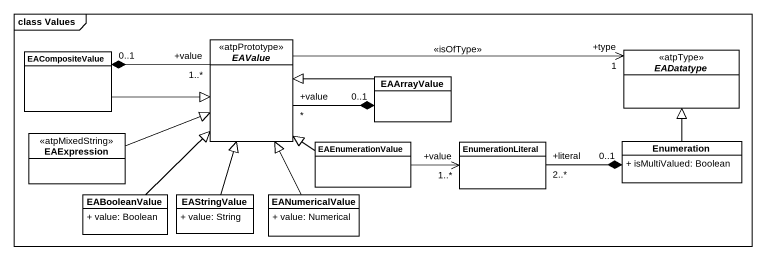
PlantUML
@startuml
mainframe class Values
hide circle
hide empty members
skinparam classAttributeIconSize 0
abstract class EAValue <<atpPrototype>>
class EACompositeValue
class EAArrayValue
abstract class EADatatype <<atpType>>
class EAExpression <<atpMixedString>>
class EAEnumerationValue
class EnumerationLiteral
class Enumeration {
  + isMultiValued: Boolean
}
class EABooleanValue {
  + value: Boolean
}
class EAStringValue {
  + value: String
}
class EANumericalValue {
  + value: Numerical
}
EAValue "+value\n1..*" -left-* "0..1" EACompositeValue
EAValue "+value\n*" -right-* "0..1" EAArrayValue
EAValue -right-> "+type\n1" EADatatype : <<isOfType>>
EACompositeValue -right-|> EAValue
EAArrayValue -left-|> EAValue
EAExpression -right-|> EAValue
EAEnumerationValue -up-|> EAValue
EAEnumerationValue -right-> "+value\n1..*" EnumerationLiteral
EnumerationLiteral "+literal\n2..*" -right-* "0..1" Enumeration
Enumeration -up-|> EADatatype
EABooleanValue -up-|> EAValue
EAStringValue -up-|> EAValue
EANumericalValue -up-|> EAValue
@enduml
